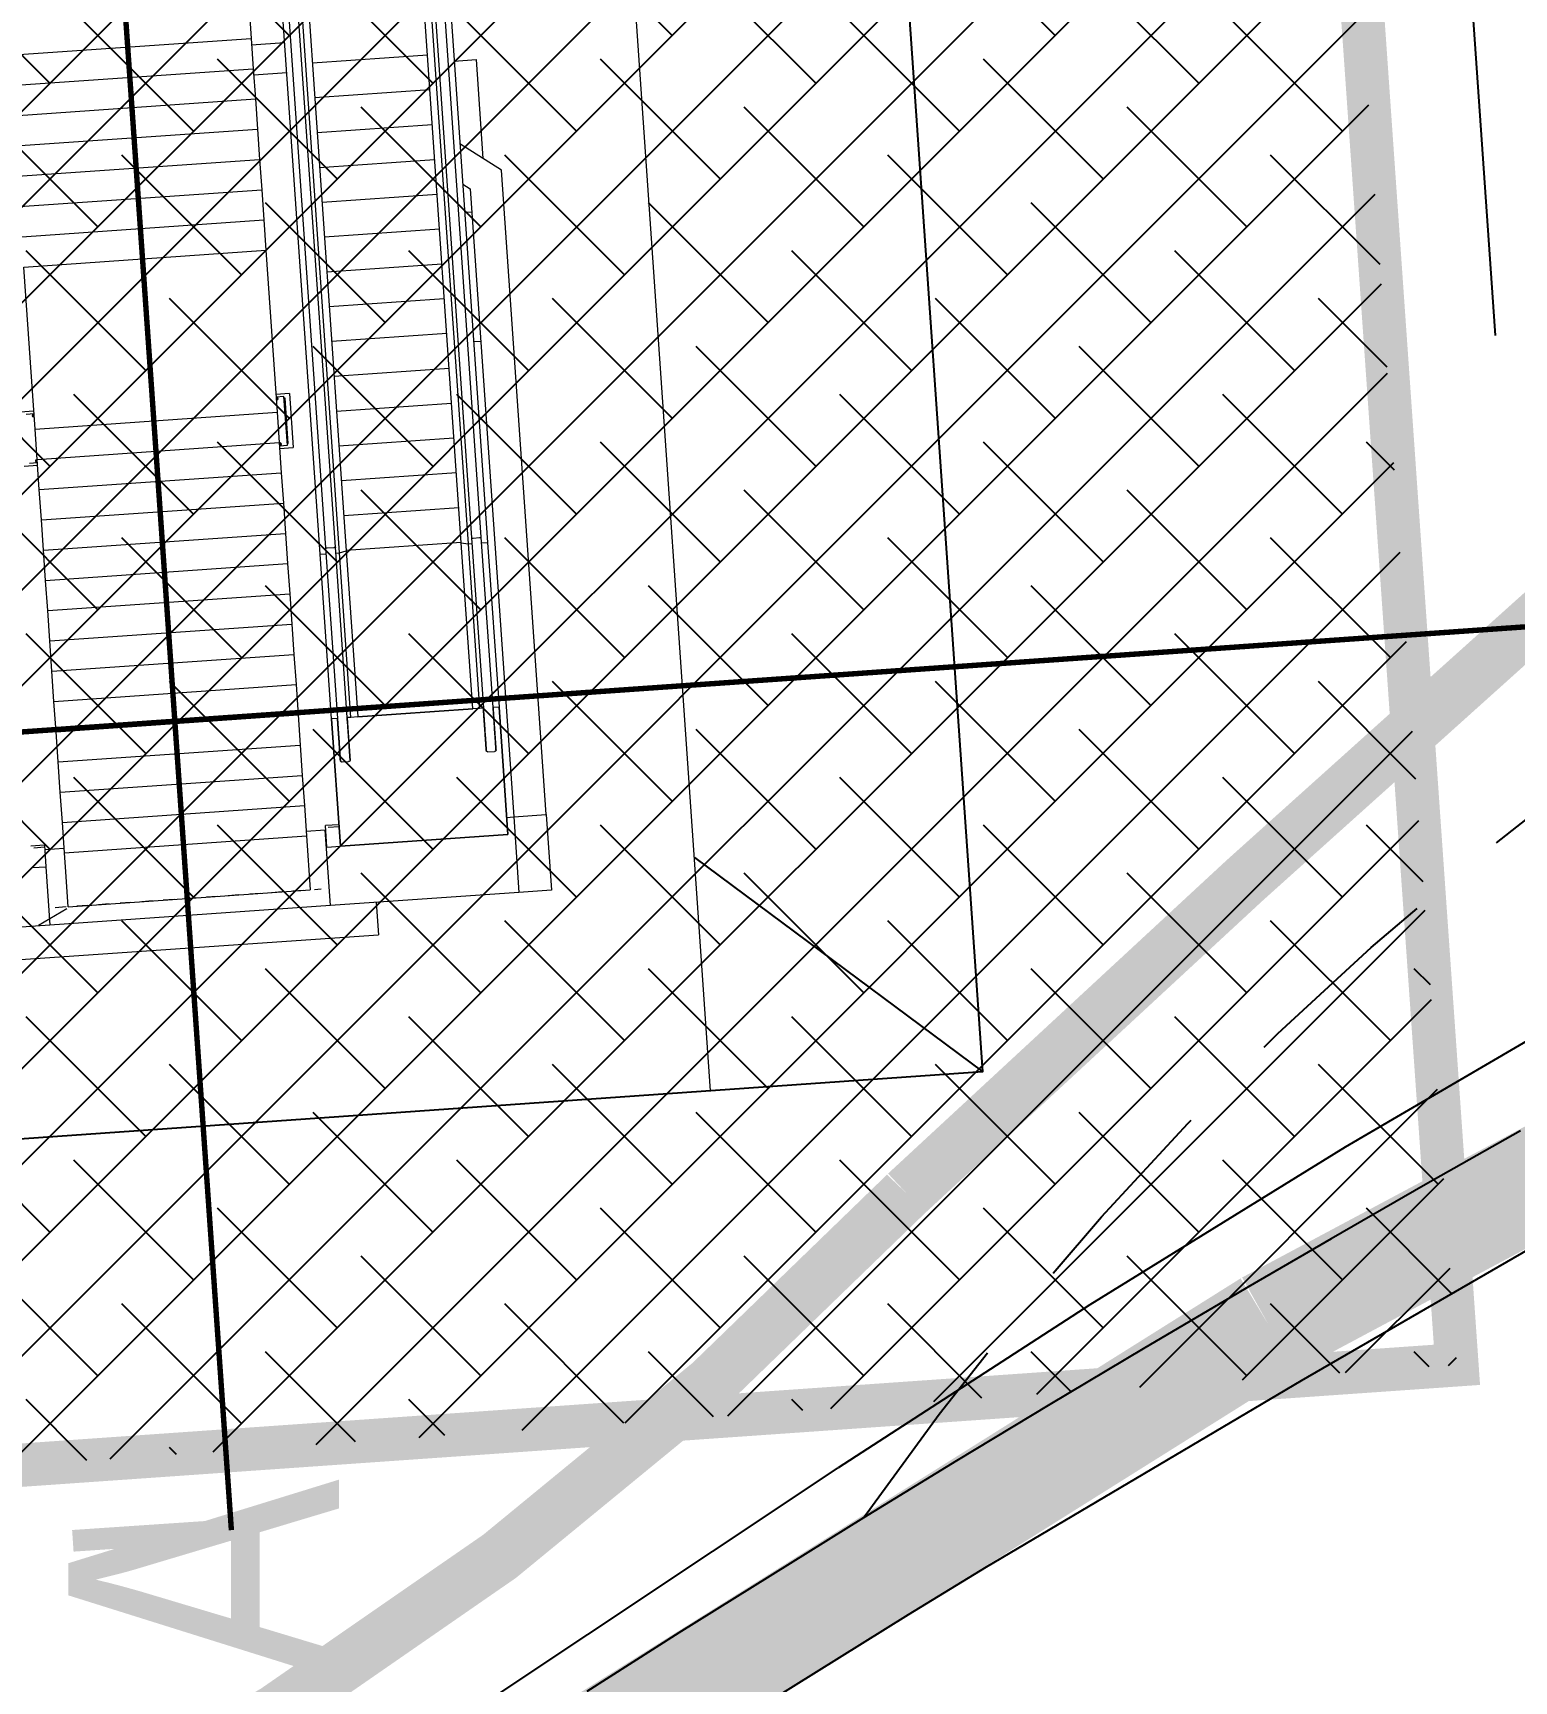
# Model space of a CAD drawing. Header units: millimetres. Extents: x 50357 to 985146, y 723188 to 1803594.
# Drawn here: x 829727.69 to 829741.36, y 818097.38 to 818112.6 of the extents above; entities that cross this region are included whole.
import ezdxf
from ezdxf.xclip import XClip

# ---------------------------------------------------------------- set-up
doc = ezdxf.new("R2010")
doc.units = ezdxf.units.MM
doc.header["$LTSCALE"] = 3
doc.header["$MEASUREMENT"] = 0
for name, pattern in [('AUR_Centre_Half', [11.25, 7.5, -1.25, 1.25, -1.25]), ('AUR_Hidden', [3.75, 2.5, -1.25]), ('DASHED2', [0.375, 0.25, -0.125]), ('DIVIDE', [1.25, 0.5, -0.25, 0, -0.25, 0, -0.25]), ('Grid Line', [22.225, 12.7, -3.175, 3.175, -3.175]), ('PHANTOM', [2.5, 1.25, -0.25, 0.25, -0.25, 0.25, -0.25]), ('x-baseplan$0$XXXXX-PIW-DWG-P00-XXXX-R100-WS4-00$0$XXXXX-PIW-P-WHCGRDP1-XXX$0$HIDDEN', [9.525, 6.35, -3.175]), ('x-boundary$0$DGN Style 4', [76.563414, 38.257796, -19.128898, 0.047822, -19.128898])]:
    doc.linetypes.add(name, pattern=pattern)
for name, color, linetype in [('-Section line', 7, 'Continuous'), ('00-TITLEBOX', 7, 'Continuous'), ('00_Xref', 7, 'Continuous'), ('LWK-STEPS', 8, 'Continuous'), ('UAJ-00XREF', 7, 'Continuous'), ('x-baseplan$0$XXXXX-PIW-DWG-P00-XXXX-R100-WS4-00$0$XXXXX-PIW-P-WHCGRDP1-XXX$0$MMH125__', 3, 'x-baseplan$0$XXXXX-PIW-DWG-P00-XXXX-R100-WS4-00$0$XXXXX-PIW-P-WHCGRDP1-XXX$0$HIDDEN'), ('x-baseplan$0$XXXXX-PIW-DWG-P00-XXXX-R100-WS4-00$0$XXXXX-PIW-P-WHCGRDP1-XXX$0$MMH813__', 3, 'Continuous')]:
    doc.layers.add(name, color=color, linetype=linetype)
for name, color, linetype, lineweight in [('A-DETL', 7, 'Continuous', 9), ('DraftConditionLine_AtGradeRoad_20180809', 7, 'Continuous', 0), ('G-ANNO-TEXT', 231, 'Continuous', 9)]:
    doc.layers.add(name, color=color, linetype=linetype, lineweight=lineweight)
for name, color, linetype, lineweight, true_color in [('A-FLOR', 7, 'Continuous', 5, 0x6e6e6e), ('A-GENM', 7, 'Continuous', 13, 0x6e6e6e), ('A-WALL', 7, 'Continuous', 13, 0x6e6e6e), ('S-BEAM', 7, 'Continuous', 13, 0x6e6e6e), ('S-FNDN', 7, 'Continuous', 13, 0x6e6e6e), ('S-STRS', 7, 'Continuous', 13, 0x6e6e6e)]:
    doc.layers.add(name, color=color, linetype=linetype, lineweight=lineweight, true_color=true_color)
doc.layers.add('x-baseplan$0$AR-ROAD_AR_BS_MI_', color=7, linetype='Continuous', true_color=0x6d6d6d)
doc.layers.add('x-boundary$0$AR-SIMS_BL_', color=7, linetype='x-boundary$0$DGN Style 4', true_color=0xff0505)
doc.styles.add('Style-Arial', font='arial.ttf', dxfattribs={"width": 0.8, "height": 5})

# ---------------------------------------------------------------- blocks, each defined once
blk = doc.blocks.new('x-baseplan$0$XXXXX-PIW-DWG-P00-XXXX-R100-WS4-00')
at = {"layer": 'x-baseplan$0$XXXXX-PIW-DWG-P00-XXXX-R100-WS4-00$0$XXXXX-PIW-P-WHCGRDP1-XXX$0$MMH125__', "ltscale": 0.1, "elevation": 5.715, "flags": 128}
blk.add_lwpolyline([(834360.171, 818098.89, -0.158227), (834374.935, 818110.054, 0.019094), (834403.555, 818121.479, -0.212095)], format="xyb", dxfattribs=at)
at = {"layer": 'x-baseplan$0$XXXXX-PIW-DWG-P00-XXXX-R100-WS4-00$0$XXXXX-PIW-P-WHCGRDP1-XXX$0$MMH813__', "ltscale": 0.005142, "elevation": 5.715}
blk.add_lwpolyline([(834366.234, 818102.464), (834365.359, 818101.968), (834364.488, 818101.467), (834363.719, 818101.02), (834363.619, 818100.961), (834362.753, 818100.451), (834361.889, 818099.935), (834361.029, 818099.415), (834360.171, 818098.89), (834358.464, 818097.827), (834357.615, 818097.288)], dxfattribs=at)
at = {"layer": 'x-baseplan$0$XXXXX-PIW-DWG-P00-XXXX-R100-WS4-00$0$XXXXX-PIW-P-WHCGRDP1-XXX$0$MMH813__', "ltscale": 0.005142}
for points in [[(834389.359, 818112.353, 0), (834387.151, 818111.325, 0), (834386.146, 818110.874, 0), (834384.926, 818110.336, 0), (834378.45, 818107.517, 0), (834375.937, 818106.395, 0), (834373.443, 818105.228, 0), (834370.328, 818103.604, 0), (834367.25, 818101.913, 0), (834364.212, 818100.154, 0), (834361.304, 818098.436, 0), (834360.581, 818097.995, 0), (834358.433, 818096.656, 0)], [(834366.234, 818102.464, 6.562), (834365.359, 818101.968, 6.586), (834364.488, 818101.467, 6.61), (834363.719, 818101.02, 6.632), (834363.619, 818100.961, 6.631), (834362.753, 818100.451, 6.625), (834361.889, 818099.935, 6.619), (834361.029, 818099.415, 6.612), (834360.171, 818098.89, 6.603), (834358.464, 818097.827, 6.586), (834357.615, 818097.288, 6.575)]]:
    blk.add_polyline3d(points, dxfattribs=at)
blk = doc.blocks.new('x-baseplan')
at = {"layer": 'x-baseplan$0$AR-ROAD_AR_BS_MI_'}
blk.add_line((834353.629, 818095.157), (834359.936, 818099.351), dxfattribs=at)
blk.add_arc((834426.377, 817999.423), 120, 113.0413, 123.6198, dxfattribs=at)
blk.add_blockref('x-baseplan$0$XXXXX-PIW-DWG-P00-XXXX-R100-WS4-00', (0, 0))
blk = doc.blocks.new('L-Equal Leg Angles - L200x200x20-2956271-STAIRCASE - GA PLAN')
at = {"layer": 'S-BEAM'}
for p, q in [((-775, 56.8), (-775, -143.2)), ((-775, 56.8), (-650, 56.8)), ((-650, -143.2), (-775, -143.2))]:
    blk.add_line(p, q, dxfattribs=at)
at = {"layer": 'S-BEAM', "linetype": 'AUR_Hidden', "lineweight": 9}
blk.add_line((-775, 36.8), (-650, 36.8), dxfattribs=at)
blk = doc.blocks.new('L-Equal Leg Angles - L200x200x20-V15-STAIRCASE - GA PLAN')
at = {"layer": 'S-BEAM'}
for p, q in [((650, 56.8), (775, 56.8)), ((775, -143.2), (775, 56.8)), ((775, -143.2), (650, -143.2))]:
    blk.add_line(p, q, dxfattribs=at)
at = {"layer": 'S-BEAM', "linetype": 'AUR_Hidden', "lineweight": 9}
blk.add_line((650, 36.8), (775, 36.8), dxfattribs=at)
blk = doc.blocks.new('MASS CONRETE - MASS CONRETE-3280017-STAIRCASE - GA PLAN')
at = {"layer": 'A-WALL'}
for p, q in [((-57412, 257), (-57412, -43)), ((-51447, 257), (-57412, 257)), ((-51178, -108), (-51447, 257)), ((-57412, -43), (-51599, -43)), ((-51599, -43), (-51551, -108)), ((-50412, -1658), (-50412, -1963)), ((-50137, -1963), (-50137, -1658)), ((-50412, -4203), (-50412, -4508)), ((-50137, -4508), (-50137, -4203)), ((-51551, -6058), (-51599, -6123)), ((-51447, -6423), (-51178, -6058)), ((-51599, -6123), (-57412, -6123)), ((-57412, -6123), (-57412, -6423)), ((-57412, -6423), (-51447, -6423))]:
    blk.add_line(p, q, dxfattribs=at)
blk = doc.blocks.new('DGSG')
at = {"layer": 'A-DETL', "color": 1, "linetype": 'AUR_Centre_Half'}
blk.add_line((59293, -1843), (59293, -4303), dxfattribs=at)
at = {"layer": 'A-FLOR'}
for p, q in [((64234, -6123), (64234, -6058)), ((65434, -6058), (65434, -6123))]:
    blk.add_line(p, q, dxfattribs=at)
at = {"layer": 'A-GENM'}
for p, q in [((59674, -6058), (59674, -4508)), ((59674, -4508), (60854, -4508)), ((60854, -4508), (59674, -4508)), ((59674, -4508), (59674, -6058)), ((60854, -4563), (60854, -4508)), ((60854, -4508), (62377, -4508)), ((62432, -4563), (60854, -4563)), ((62377, -4508), (70302, -4508)), ((62377, -4508), (62377, -4563)), ((70302, -4563), (62432, -4563)), ((60449, -4578), (60449, -4638)), ((60854, -4688), (60854, -4653)), ((60854, -4653), (62432, -4653)), ((60854, -4751), (60854, -4688)), ((60854, -4688), (62377, -4688)), ((62377, -4653), (62377, -4688)), ((62377, -4688), (70302, -4688)), ((62377, -4688), (62390, -4751)), ((62428, -4638), (62428, -4578)), ((62432, -4653), (70302, -4653)), ((60854, -4751), (60854, -5815)), ((62390, -4751), (60854, -4751)), ((60854, -5815), (60854, -4751)), ((70302, -4751), (62390, -4751)), ((62394, -5815), (62394, -4751)), ((62716, -5815), (62716, -4751)), ((63038, -5815), (63038, -4751)), ((63360, -5815), (63360, -4751)), ((63682, -5815), (63682, -4751)), ((64004, -5815), (64004, -4751)), ((64327, -5815), (64327, -4751)), ((64649, -5815), (64649, -4751)), ((64971, -5815), (64971, -4751)), ((65293, -5815), (65293, -4751)), ((65615, -5815), (65615, -4751)), ((65937, -5815), (65937, -4751)), ((66260, -5815), (66260, -4751)), ((66582, -5815), (66582, -4751)), ((66904, -5815), (66904, -4751)), ((60449, -5928), (60449, -5988)), ((60854, -5878), (60854, -5815)), ((60854, -5815), (62390, -5815)), ((60854, -5913), (60854, -5878)), ((62377, -5878), (60854, -5878)), ((62432, -5913), (60854, -5913)), ((62390, -5815), (62377, -5878)), ((62377, -5878), (62377, -5913)), ((70303, -5878), (62377, -5878)), ((62390, -5815), (70303, -5815)), ((62428, -5928), (62428, -5988)), ((70303, -5913), (62432, -5913)), ((60854, -6058), (59674, -6058)), ((59674, -6058), (60854, -6058)), ((60854, -6058), (60854, -6003)), ((60854, -6003), (62432, -6003)), ((62377, -6058), (60854, -6058)), ((62377, -6003), (62377, -6058)), ((70303, -6058), (62377, -6058)), ((62432, -6003), (70303, -6003))]:
    blk.add_line(p, q, dxfattribs=at)
at = {"layer": 'A-GENM', "flags": 128}
for points in [[(60449, -4578), (60449, -4578), (60449, -4577), (60449, -4577), (60449, -4576), (60449, -4575), (60449, -4575), (60449, -4574), (60449, -4574), (60449, -4573), (60450, -4573), (60450, -4572), (60450, -4571), (60450, -4571), (60451, -4570), (60451, -4570), (60451, -4569), (60452, -4569), (60452, -4568), (60453, -4568), (60453, -4568), (60453, -4567), (60454, -4567), (60454, -4566), (60455, -4566), (60455, -4566), (60456, -4565), (60456, -4565), (60457, -4565), (60458, -4565), (60458, -4564), (60459, -4564), (60459, -4564), (60460, -4564), (60460, -4564), (60461, -4564), (60462, -4564), (60462, -4563), (60463, -4563), (60463, -4563), (60464, -4563)], [(60854, -4563), (60838, -4563), (60822, -4563), (60807, -4563), (60791, -4563), (60776, -4563), (60761, -4563), (60746, -4563), (60731, -4563), (60716, -4563), (60702, -4563), (60687, -4563), (60673, -4563), (60660, -4563), (60646, -4563), (60633, -4563), (60621, -4563), (60608, -4563), (60596, -4563), (60585, -4563), (60574, -4563), (60563, -4563), (60553, -4563), (60543, -4563), (60534, -4563), (60525, -4563), (60517, -4563), (60510, -4563), (60502, -4563), (60496, -4563), (60490, -4563), (60485, -4563), (60480, -4563), (60476, -4563), (60472, -4563), (60469, -4563), (60467, -4563), (60465, -4563), (60464, -4563), (60464, -4563), (60464, -4563)], [(60464, -4563), (60464, -4563), (60465, -4563), (60466, -4563), (60468, -4563), (60471, -4563), (60475, -4563), (60479, -4563), (60483, -4563), (60489, -4563), (60494, -4563), (60501, -4563), (60508, -4563), (60515, -4563), (60523, -4563), (60532, -4563), (60541, -4563), (60550, -4563), (60560, -4563), (60571, -4563), (60582, -4563), (60593, -4563), (60605, -4563), (60617, -4563), (60630, -4563), (60643, -4563), (60656, -4563), (60670, -4563), (60684, -4563), (60698, -4563), (60712, -4563), (60727, -4563), (60742, -4563), (60757, -4563), (60772, -4563), (60787, -4563), (60803, -4563), (60818, -4563), (60834, -4563), (60849, -4563), (60854, -4563)], [(60464, -4653), (60463, -4653), (60462, -4653), (60462, -4653), (60461, -4653), (60461, -4653), (60460, -4653), (60459, -4653), (60459, -4653), (60458, -4652), (60458, -4652), (60457, -4652), (60457, -4652), (60456, -4651), (60456, -4651), (60455, -4651), (60455, -4650), (60454, -4650), (60454, -4650), (60453, -4649), (60453, -4649), (60452, -4648), (60452, -4648), (60452, -4647), (60451, -4647), (60451, -4646), (60451, -4646), (60450, -4645), (60450, -4645), (60450, -4644), (60450, -4644), (60449, -4643), (60449, -4643), (60449, -4642), (60449, -4642), (60449, -4641), (60449, -4640), (60449, -4640), (60449, -4639), (60449, -4639), (60449, -4638)], [(60854, -4653), (60838, -4653), (60822, -4653), (60807, -4653), (60791, -4653), (60776, -4653), (60761, -4653), (60746, -4653), (60731, -4653), (60716, -4653), (60702, -4653), (60687, -4653), (60673, -4653), (60660, -4653), (60646, -4653), (60633, -4653), (60621, -4653), (60608, -4653), (60596, -4653), (60585, -4653), (60574, -4653), (60563, -4653), (60553, -4653), (60543, -4653), (60534, -4653), (60525, -4653), (60517, -4653), (60510, -4653), (60502, -4653), (60496, -4653), (60490, -4653), (60485, -4653), (60480, -4653), (60476, -4653), (60472, -4653), (60469, -4653), (60467, -4653), (60465, -4653), (60464, -4653), (60464, -4653), (60464, -4653)], [(60464, -4653), (60464, -4653), (60465, -4653), (60466, -4653), (60468, -4653), (60471, -4653), (60475, -4653), (60479, -4653), (60483, -4653), (60489, -4653), (60494, -4653), (60501, -4653), (60508, -4653), (60515, -4653), (60523, -4653), (60532, -4653), (60541, -4653), (60550, -4653), (60560, -4653), (60571, -4653), (60582, -4653), (60593, -4653), (60605, -4653), (60617, -4653), (60630, -4653), (60643, -4653), (60656, -4653), (60670, -4653), (60684, -4653), (60698, -4653), (60712, -4653), (60727, -4653), (60742, -4653), (60757, -4653), (60772, -4653), (60787, -4653), (60803, -4653), (60818, -4653), (60834, -4653), (60849, -4653), (60854, -4653)], [(60449, -5928), (60449, -5928), (60449, -5927), (60449, -5927), (60449, -5926), (60449, -5925), (60449, -5925), (60449, -5924), (60449, -5924), (60449, -5923), (60450, -5923), (60450, -5922), (60450, -5921), (60450, -5921), (60451, -5920), (60451, -5920), (60451, -5919), (60452, -5919), (60452, -5918), (60453, -5918), (60453, -5918), (60453, -5917), (60454, -5917), (60454, -5916), (60455, -5916), (60455, -5916), (60456, -5915), (60456, -5915), (60457, -5915), (60458, -5915), (60458, -5914), (60459, -5914), (60459, -5914), (60460, -5914), (60460, -5914), (60461, -5914), (60462, -5914), (60462, -5913), (60463, -5913), (60463, -5913), (60464, -5913)], [(60854, -5913), (60838, -5913), (60822, -5913), (60807, -5913), (60791, -5913), (60776, -5913), (60761, -5913), (60746, -5913), (60731, -5913), (60716, -5913), (60702, -5913), (60687, -5913), (60673, -5913), (60660, -5913), (60646, -5913), (60633, -5913), (60621, -5913), (60608, -5913), (60596, -5913), (60585, -5913), (60574, -5913), (60563, -5913), (60553, -5913), (60543, -5913), (60534, -5913), (60525, -5913), (60517, -5913), (60510, -5913), (60502, -5913), (60496, -5913), (60490, -5913), (60485, -5913), (60480, -5913), (60476, -5913), (60472, -5913), (60469, -5913), (60467, -5913), (60465, -5913), (60464, -5913), (60464, -5913), (60464, -5913)], [(60464, -5913), (60464, -5913), (60465, -5913), (60466, -5913), (60468, -5913), (60471, -5913), (60475, -5913), (60479, -5913), (60483, -5913), (60489, -5913), (60494, -5913), (60501, -5913), (60508, -5913), (60515, -5913), (60523, -5913), (60532, -5913), (60541, -5913), (60550, -5913), (60560, -5913), (60571, -5913), (60582, -5913), (60593, -5913), (60605, -5913), (60617, -5913), (60630, -5913), (60643, -5913), (60656, -5913), (60670, -5913), (60684, -5913), (60698, -5913), (60712, -5913), (60727, -5913), (60742, -5913), (60757, -5913), (60772, -5913), (60787, -5913), (60803, -5913), (60818, -5913), (60834, -5913), (60849, -5913), (60854, -5913)], [(60464, -6003), (60463, -6003), (60462, -6003), (60462, -6003), (60461, -6003), (60461, -6003), (60460, -6003), (60459, -6003), (60459, -6003), (60458, -6002), (60458, -6002), (60457, -6002), (60457, -6002), (60456, -6001), (60456, -6001), (60455, -6001), (60455, -6000), (60454, -6000), (60454, -6000), (60453, -5999), (60453, -5999), (60452, -5998), (60452, -5998), (60452, -5997), (60451, -5997), (60451, -5996), (60451, -5996), (60450, -5995), (60450, -5995), (60450, -5994), (60450, -5994), (60449, -5993), (60449, -5993), (60449, -5992), (60449, -5992), (60449, -5991), (60449, -5990), (60449, -5990), (60449, -5989), (60449, -5989), (60449, -5988)], [(60854, -6003), (60838, -6003), (60822, -6003), (60807, -6003), (60791, -6003), (60776, -6003), (60761, -6003), (60746, -6003), (60731, -6003), (60716, -6003), (60702, -6003), (60687, -6003), (60673, -6003), (60660, -6003), (60646, -6003), (60633, -6003), (60621, -6003), (60608, -6003), (60596, -6003), (60585, -6003), (60574, -6003), (60563, -6003), (60553, -6003), (60543, -6003), (60534, -6003), (60525, -6003), (60517, -6003), (60510, -6003), (60502, -6003), (60496, -6003), (60490, -6003), (60485, -6003), (60480, -6003), (60476, -6003), (60472, -6003), (60469, -6003), (60467, -6003), (60465, -6003), (60464, -6003), (60464, -6003), (60464, -6003)], [(60464, -6003), (60464, -6003), (60465, -6003), (60466, -6003), (60468, -6003), (60471, -6003), (60475, -6003), (60479, -6003), (60483, -6003), (60489, -6003), (60494, -6003), (60501, -6003), (60508, -6003), (60515, -6003), (60523, -6003), (60532, -6003), (60541, -6003), (60550, -6003), (60560, -6003), (60571, -6003), (60582, -6003), (60593, -6003), (60605, -6003), (60617, -6003), (60630, -6003), (60643, -6003), (60656, -6003), (60670, -6003), (60684, -6003), (60698, -6003), (60712, -6003), (60727, -6003), (60742, -6003), (60757, -6003), (60772, -6003), (60787, -6003), (60803, -6003), (60818, -6003), (60834, -6003), (60849, -6003), (60854, -6003)]]:
    blk.add_lwpolyline(points, dxfattribs=at)
at = {"layer": 'A-GENM'}
for points in [[(62428, -4578), (62428, -4576), (62428, -4572), (62429, -4568), (62430, -4565), (62430, -4564), (62431, -4563), (62432, -4563)], [(62428, -5988), (62428, -5991), (62428, -5995), (62429, -5999), (62430, -6002), (62430, -6003), (62431, -6003), (62432, -6003)]]:
    blk.add_open_spline(points, degree=3, knots=[0, 0, 0, 0, 0.1666667, 0.25, 0.3333333, 0.4166667, 0.5, 0.5, 0.5, 0.5], dxfattribs=at)
for points in [[(62432, -4653), (62431, -4653), (62430, -4653), (62430, -4652), (62429, -4649), (62428, -4646), (62428, -4642), (62428, -4640), (62428, -4638)], [(62432, -5913), (62431, -5913), (62430, -5914), (62430, -5915), (62429, -5918), (62428, -5921), (62428, -5924), (62428, -5927), (62428, -5928)]]:
    blk.add_open_spline(points, degree=3, dxfattribs=at)
at = {"layer": 'G-ANNO-TEXT', "color": 250, "lineweight": 18}
blk.add_line((59139, -1677), (59276, -1949), dxfattribs=at)
at = {"layer": 'S-BEAM'}
for p, q in [((59134, -1783), (59134, -43)), ((58834, -1358), (58834, -4803)), ((59674, -1783), (59134, -1783)), ((59134, -4378), (59134, -1783)), ((59834, -1783), (59834, -1963)), ((63377, -1838), (63377, -1963)), ((63877, -1963), (63877, -1838)), ((59834, -4203), (59834, -4378)), ((63377, -4203), (63377, -4328)), ((63877, -4328), (63877, -4203)), ((59134, -6123), (59134, -4378)), ((59134, -4378), (59834, -4378)), ((59834, -4378), (59834, -4383)), ((63877, -4328), (63377, -4328)), ((59134, -4803), (58834, -4803)), ((59834, -6058), (59834, -6123)), ((66833, -6058), (66833, -6261)), ((59134, -6423), (59134, -6123)), ((59834, -6123), (59134, -6123)), ((59834, -6123), (59834, -6423)), ((66833, -6261), (65918, -6261)), ((59834, -6423), (59134, -6423)), ((57184, -7761), (70304, -7761))]:
    blk.add_line(p, q, dxfattribs=at)
at = {"layer": 'S-FNDN'}
for p, q in [((63402, -1891), (63402, -1963)), ((63852, -1963), (63852, -1891)), ((63417, -4276), (63417, -4286)), ((63417, -4286), (63837, -4286)), ((63837, -4286), (63837, -4276))]:
    blk.add_line(p, q, dxfattribs=at)
at = {"layer": 'S-FNDN', "color": 1}
for p, q in [((63417, -1945), (63417, -1963)), ((63427, -1952), (63427, -1960)), ((63827, -1960), (63827, -1952)), ((63837, -1963), (63837, -1945)), ((63402, -4203), (63402, -4276)), ((63417, -4203), (63417, -4222)), ((63427, -4207), (63427, -4215)), ((63827, -4215), (63827, -4207)), ((63837, -4222), (63837, -4203)), ((63852, -4276), (63852, -4203)), ((63402, -4276), (63852, -4276))]:
    blk.add_line(p, q, dxfattribs=at)
for centre, start, end in [((63417, -1956), 0, 180), ((63417, -1956), 180, 223.1684), ((63417, -1956), 316.8316, 0), ((63837, -1956), 0, 180), ((63837, -1956), 180, 223.1684), ((63837, -1956), 316.8316, 0), ((63417, -4211), 136.8316, 180), ((63417, -4211), 180, 0), ((63417, -4211), 0, 43.1684), ((63837, -4211), 136.8316, 180), ((63837, -4211), 180, 0), ((63837, -4211), 0, 43.1684)]:
    blk.add_arc(centre, 11, start, end, dxfattribs=at)
at = {"layer": 'S-STRS', "color": 1}
for p, q in [((59291, -1963), (59614, -1963)), ((59291, -1963), (59291, -4203)), ((59614, -1963), (59791, -1963)), ((59791, -1963), (60071, -1963)), ((59791, -1963), (59791, -4203)), ((60071, -1963), (60351, -1963)), ((60071, -1963), (60071, -4203)), ((60351, -1963), (60631, -1963)), ((60351, -1963), (60351, -4203)), ((60631, -1963), (60911, -1963)), ((60631, -1963), (60631, -4203)), ((60911, -1963), (61191, -1963)), ((60911, -1963), (60911, -4203)), ((61191, -1963), (61471, -1963)), ((61191, -1963), (61191, -4203)), ((61471, -1963), (61751, -1963)), ((61471, -1963), (61471, -4203)), ((61751, -1963), (62031, -1963)), ((61751, -1963), (61751, -4203)), ((62031, -1963), (62311, -1963)), ((62031, -1963), (62031, -4203)), ((62311, -1963), (62591, -1963)), ((62311, -1963), (62311, -4203)), ((62591, -1963), (62871, -1963)), ((62591, -1963), (62591, -4203)), ((62871, -1963), (63151, -1963)), ((62871, -1963), (62871, -4203)), ((63151, -1963), (63431, -1963)), ((63151, -1963), (63151, -4203)), ((63431, -1963), (63711, -1963)), ((63431, -1963), (63431, -4203)), ((63711, -1963), (65211, -1963)), ((63711, -1963), (63711, -4203)), ((65211, -1963), (65211, -4203)), ((65491, -1963), (65491, -4203)), ((65771, -1963), (65771, -4203)), ((66051, -1963), (66051, -4203)), ((66331, -1963), (66331, -4203)), ((66611, -1963), (66611, -4203)), ((66891, -1963), (66891, -4203)), ((67171, -1963), (67171, -4203)), ((59791, -4203), (59291, -4203)), ((60071, -4203), (59791, -4203)), ((60351, -4203), (60071, -4203)), ((60631, -4203), (60351, -4203)), ((60911, -4203), (60631, -4203)), ((61191, -4203), (60911, -4203)), ((61471, -4203), (61191, -4203)), ((61751, -4203), (61471, -4203)), ((62031, -4203), (61751, -4203)), ((62311, -4203), (62031, -4203)), ((62591, -4203), (62311, -4203)), ((62871, -4203), (62591, -4203)), ((63151, -4203), (62871, -4203)), ((63431, -4203), (63151, -4203)), ((63711, -4203), (63431, -4203)), ((65211, -4203), (63711, -4203)), ((65491, -4203), (65211, -4203)), ((65771, -4203), (65491, -4203)), ((66051, -4203), (65771, -4203)), ((66331, -4203), (66051, -4203)), ((66611, -4203), (66331, -4203)), ((66891, -4203), (66611, -4203)), ((67171, -4203), (66891, -4203)), ((67451, -4203), (67171, -4203))]:
    blk.add_line(p, q, dxfattribs=at)
at = {"layer": 'A-WALL'}
blk.add_blockref('MASS CONRETE - MASS CONRETE-3280017-STAIRCASE - GA PLAN', (117246, 0), dxfattribs=at)
at = {"layer": 'S-BEAM', "extrusion": (1.57772e-30, 1.97215e-31, -1), "rotation": 90}
for name, p in [('L-Equal Leg Angles - L200x200x20-2956271-STAIRCASE - GA PLAN', (-59817, -1008)), ('L-Equal Leg Angles - L200x200x20-V15-STAIRCASE - GA PLAN', (-59817, -5158))]:
    blk.add_blockref(name, p, dxfattribs=at)
blk = doc.blocks.new('3A35X-MAGP-P-LD-00-0')
at = {"layer": 'LWK-STEPS', "color": 8, "elevation": 0}
blk.add_lwpolyline([(834565530, 818123763), (834563828, 818147986)], dxfattribs=at)
at = {"layer": 'LWK-STEPS', "ltscale": 0.5}
blk.add_lwpolyline([(834545522, 818129042), (834559882, 818130051), (834560797, 818116963), (834546444, 818115955), (834545522, 818129042)], dxfattribs=at)
at = {"layer": 'LWK-STEPS', "ltscale": 0.5, "elevation": 0}
blk.add_lwpolyline([(834558135, 818118941), (834560800, 818116963)], dxfattribs=at)
at = {"rotation": 93.99390107362781}
blk.add_blockref('DGSG', (834554526, 818059201, 0), dxfattribs=at)

msp = doc.modelspace()

# ---------------------------------------------------------------- hatches: boundary and pattern name
h = msp.add_hatch()
h.set_pattern_fill('ANSI38', color=256, scale=5)
h.set_pattern_definition([(45, (-4824.32776, -13.9475), (-0.44194173824, 0.44194173824), []), (135, (-4824.32776, -13.9475), (-1.32582521472, 0.44194173824), [1.5625, -0.9375])])
edge = h.paths.add_edge_path()
edge.add_line((829715.4157, 818138.3209), (829702.0459, 818141.2668))
edge.add_line((829702.0459, 818141.2668), (829699.6453, 818130.3721))
edge.add_line((829699.6453, 818130.3721), (829708.1263, 818128.5034))
edge.add_line((829708.1263, 818128.5034), (829716.0545, 818129.0266))
edge.add_line((829716.0545, 818129.0266), (829716.1161, 818128.1447))
edge.add_line((829716.1161, 818128.1447), (829718.1731, 818098.7185))
edge.add_line((829718.1731, 818098.7185), (829740.8339, 818100.3026))
edge.add_line((829740.8339, 818100.3026), (829738.9594, 818127.118))
edge.add_line((829738.9594, 818127.118), (829738.3314, 818133.9337))
edge.add_line((829738.3314, 818133.9337), (829737.0281, 818133.9318))
edge.add_arc((829736.9729, 818132.9749), 0.9586, 86.69842, 171.70876)
edge.add_line((829736.0243, 818133.1131), (829735.0327, 818124.0448))
edge.add_line((829735.0327, 818124.0448), (829729.4151, 818123.5725))
edge.add_line((829729.4151, 818123.5725), (829729.5558, 818122.6319))
edge.add_line((829729.5558, 818122.6319), (829726.2571, 818122.5078))
edge.add_line((829726.2571, 818122.5078), (829726.0903, 818123.3884))
edge.add_line((829726.0903, 818123.3884), (829721.3794, 818123.2096))
edge.add_line((829721.3794, 818123.2096), (829719.4982, 818134.7422))
edge.add_line((829719.4982, 818134.7422), (829718.3434, 818135.3463))
edge.add_line((829718.3434, 818135.3463), (829717.0584, 818135.2569))
edge.add_line((829717.0584, 818135.2569), (829716.2516, 818134.8563))
edge.add_line((829716.2516, 818134.8563), (829716.0446, 818134.0174))
edge.add_line((829716.0446, 818134.0174), (829715.6671, 818133.9577))
edge.add_line((829715.6671, 818133.9577), (829715.4157, 818138.3209))

# ---------------------------------------------------------------- linework, layer by layer
at = {"layer": 'DraftConditionLine_AtGradeRoad_20180809', "linetype": 'PHANTOM', "ltscale": 0.3, "const_width": 1, "flags": 128}
msp.add_lwpolyline([(829816.4456, 818170.5935), (829816.4667, 818169.9288), (829816.4762, 818169.2637), (829816.474, 818168.5987), (829816.4603, 818167.9337), (829816.435, 818167.2691), (829816.3981, 818166.605), (829816.3496, 818165.9417), (829816.2895, 818165.2793), (829816.2179, 818164.6181), (829816.1348, 818163.9582), (829816.0401, 818163.2999), (829815.934, 818162.6433), (829815.8164, 818161.9887), (829815.6874, 818161.3362), (829815.5471, 818160.6861), (829815.3954, 818160.0385), (829815.2325, 818159.3937), (829815.0583, 818158.7518), (829814.8729, 818158.113), (829814.6765, 818157.4776), (829814.4689, 818156.8457), (829814.2504, 818156.2176), (829814.0209, 818155.5933), (829813.7806, 818154.9731), (829813.5295, 818154.3573), (829813.2677, 818153.7459), (829812.9953, 818153.1391), (829812.7123, 818152.5373), (829812.4188, 818151.9404), (829812.115, 818151.3487), (829811.8009, 818150.7625), (829811.4766, 818150.1818), (829811.1422, 818149.6069), (829810.7979, 818149.0379), (829810.4436, 818148.475), (829810.0796, 818147.9183), (829809.7059, 818147.3681), (829809.3227, 818146.8245), (829808.9301, 818146.2877), (829808.5281, 818145.7578), (829808.117, 818145.235), (829807.6968, 818144.7194), (829807.2677, 818144.2113), (829806.8298, 818143.7108), (829806.8296, 818143.7106), (829804.8254, 818141.7219), (829802.7867, 818139.7685), (829800.7143, 818137.8509), (829798.6087, 818135.9699), (829796.4707, 818134.1258), (829794.3007, 818132.3194), (829792.0996, 818130.5511), (829789.8679, 818128.8215), (829787.6064, 818127.1311), (829785.3158, 818125.4804), (829782.9966, 818123.8699), (829780.6498, 818122.3002), (829778.2758, 818120.7717), (829775.8756, 818119.2848), (829773.4498, 818117.8401), (829770.9991, 818116.4379), (829768.5244, 818115.0787), (829766.0263, 818113.7628), (829764.9187, 818113.1971, 0.0292121), (829739.0952, 818100.6726, 0.0252612), (829634.8523, 818030.289), (829598.1866, 818004.1488), (829597.5858, 818003.6568), (829596.9766, 818003.1753), (829596.359, 818002.7045), (829595.7333, 818002.2446), (829595.0997, 818001.7957), (829594.4583, 818001.3579), (829593.8094, 818000.9313), (829593.1532, 818000.5162), (829592.4898, 818000.1125), (829591.8194, 817999.7205), (829591.1423, 817999.3403), (829590.4587, 817998.9719), (829589.7688, 817998.6155), (829589.0727, 817998.2712), (829588.3708, 817997.9391), (829587.6631, 817997.6193), (829586.95, 817997.3119), (829586.2317, 817997.017), (829585.5082, 817996.7347), (829584.78, 817996.4651), (829584.0472, 817996.2082), (829583.31, 817995.9641), (829582.5687, 817995.733), (829581.8234, 817995.5148), (829581.0744, 817995.3096), (829580.322, 817995.1176), (829579.5664, 817994.9387), (829578.8077, 817994.773), (829578.0463, 817994.6206), (829577.2823, 817994.4815), (829576.516, 817994.3558), (829575.7476, 817994.2434), (829574.9774, 817994.1445), (829574.2055, 817994.059), (829573.4323, 817993.9871), (829572.658, 817993.9286), (829571.8828, 817993.8836), (829571.1068, 817993.8522), (829570.3305, 817993.8343), (829569.554, 817993.83), (829568.7775, 817993.8393), (829568.0013, 817993.8621), (829567.2256, 817993.8984), (829566.4506, 817993.9482), (829565.6767, 817994.0116), (829564.9039, 817994.0885), (829564.1327, 817994.1789), (829563.3631, 817994.2827), (829562.5954, 817994.3999), (829561.83, 817994.5305), (829561.0669, 817994.6744), (829560.3064, 817994.8316), (829559.5488, 817995.0021), (829558.7943, 817995.1858), (829558.0431, 817995.3826), (829557.2955, 817995.5925), (829556.5516, 817995.8154), (829555.8117, 817996.0512), (829555.0761, 817996.3), (829554.3449, 817996.5615), (829553.6184, 817996.8358), (829552.8968, 817997.1227), (829552.1803, 817997.4221), (829551.4692, 817997.734), (829550.7636, 817998.0583), (829550.0637, 817998.3948), (829549.3699, 817998.7435), (829548.6822, 817999.1042), (829548.0009, 817999.4769), (829547.3263, 817999.8615), (829546.6584, 818000.2577), (829545.9976, 818000.6655), (829545.344, 818001.0849), (829544.6978, 818001.5155), (829544.0593, 818001.9574), (829543.4285, 818002.4103), (829542.8057, 818002.8742), (829542.1911, 818003.3489), (829541.585, 818003.8342), (829540.9873, 818004.3301), (829540.3984, 818004.8363), (829539.8185, 818005.3526), (829539.2476, 818005.8791), (829538.686, 818006.4154), (829538.1339, 818006.9614), (829537.5913, 818007.517), (829537.345, 818007.7758), (829536.7978, 818008.391), (829536.2615, 818009.0157), (829535.7361, 818009.6497), (829535.2218, 818010.2927), (829534.7189, 818010.9446), (829534.2274, 818011.6052), (829533.7475, 818012.2743), (829533.2793, 818012.9516), (829532.8231, 818013.637), (829532.3789, 818014.3303), (829531.9468, 818015.0312), (829531.5271, 818015.7395), (829531.1198, 818016.4551), (829530.725, 818017.1777), (829530.3429, 818017.907), (829529.9736, 818018.6429), (829529.6171, 818019.3851), (829529.2737, 818020.1335), (829528.9434, 818020.8877), (829528.6263, 818021.6476), (829528.3226, 818022.4128), (829528.0322, 818023.1833), (829527.7553, 818023.9587), (829527.492, 818024.7389), (829527.2424, 818025.5235), (829527.0064, 818026.3123), (829526.7843, 818027.1052), (829526.5761, 818027.9018), (829526.3818, 818028.7019), (829526.2015, 818029.5053), (829526.0352, 818030.3117), (829525.883, 818031.1209), (829525.745, 818031.9326), (829525.6212, 818032.7466), (829525.5115, 818033.5627), (829525.4162, 818034.3805), (829525.3351, 818035.1999), (829525.2684, 818036.0205), (829525.2159, 818036.8422), (829525.1779, 818037.6647), (829525.1542, 818038.4878), (829525.1448, 818039.3111), (829525.1498, 818040.1345), (829525.1692, 818040.9576), (829525.203, 818041.7803), (829525.2511, 818042.6022), (829525.3136, 818043.4232), (829525.3903, 818044.243), (829525.4814, 818045.0614), (829525.5867, 818045.878), (829525.7063, 818046.6926), (829525.8401, 818047.505), (829525.988, 818048.315), (829526.15, 818049.1223), (829526.3261, 818049.9266), (829526.5162, 818050.7277), (829526.7203, 818051.5254), (829526.9383, 818052.3194), (829527.17, 818053.1095), (829527.4156, 818053.8954), (829527.6748, 818054.6769), (829527.9476, 818055.4538), (829528.2339, 818056.2258), (829528.5337, 818056.9926), (829528.8468, 818057.7542), (829529.1731, 818058.5101), (829529.3732, 818058.9563), (829531.2279, 818062.3166), (829533.141, 818065.644), (829535.1119, 818068.9376), (829537.14, 818072.1962), (829539.2246, 818075.4189), (829539.5014, 818075.8377), (829560.6798, 818108.696), (829561.0701, 818109.2731), (829561.4705, 818109.8432), (829561.8807, 818110.4063), (829562.3007, 818110.9621), (829562.7304, 818111.5105), (829563.1695, 818112.0514), (829563.6181, 818112.5844), (829564.0758, 818113.1096), (829564.5427, 818113.6267), (829565.0185, 818114.1356), (829565.5031, 818114.6361), (829565.9964, 818115.1281), (829566.4982, 818115.6114), (829567.0083, 818116.0858), (829567.5267, 818116.5513), (829568.0531, 818117.0076), (829568.5873, 818117.4547), (829568.9469, 818117.7469, 0.1973975), (829574.1421, 818127.696), (829574.1925, 818128.0355), (829574.249, 818128.374), (829574.3113, 818128.7115), (829574.3794, 818129.0479), (829574.4535, 818129.3831), (829574.5334, 818129.7169), (829574.6191, 818130.0493), (829574.7105, 818130.3801), (829574.8078, 818130.7092), (829574.9108, 818131.0367), (829575.0194, 818131.3622), (829575.1338, 818131.6859), (829575.2537, 818132.0074), (829575.3793, 818132.3269), (829575.5104, 818132.6441), (829575.647, 818132.9589), (829575.7891, 818133.2714), (829575.9367, 818133.5813), (829576.0896, 818133.8886), (829576.2479, 818134.1931), (829576.4114, 818134.4949), (829576.5802, 818134.7937), (829576.7542, 818135.0896), (829576.9333, 818135.3824), (829577.1175, 818135.672), (829577.3068, 818135.9584), (829577.501, 818136.2414), (829577.5465, 818136.3063), (829579.5908, 818139.2858), (829572.5891, 818144.0897), (829572.5825, 818144.0943), (829569.6237, 818146.1243), (829569.4807, 818146.0566), (829569.3367, 818145.9913), (829569.1915, 818145.9286), (829569.0452, 818145.8684), (829568.8979, 818145.8108), (829568.7496, 818145.7557), (829568.6004, 818145.7033), (829568.4503, 818145.6534), (829568.2993, 818145.6062), (829568.1475, 818145.5616), (829567.995, 818145.5197), (829567.8418, 818145.4805), (829567.6879, 818145.4439), (829567.5334, 818145.41), (829567.3783, 818145.3788), (829567.2228, 818145.3504), (829567.0667, 818145.3246), (829566.9102, 818145.3016), (829566.7533, 818145.2813), (829566.5961, 818145.2638), (829566.4387, 818145.249), (829566.281, 818145.2369), (829566.1231, 818145.2277), (829565.965, 818145.2211), (829565.8069, 818145.2173), (829565.6487, 818145.2163), (829565.4906, 818145.2181), (829565.3325, 818145.2226), (829565.1744, 818145.2298), (829565.0166, 818145.2399), (829564.8589, 818145.2526), (829564.7015, 818145.2682), (829564.5444, 818145.2864), (829564.3876, 818145.3074), (829564.2313, 818145.3312), (829564.0753, 818145.3576), (829563.9199, 818145.3868), (829563.7649, 818145.4187), (829563.6106, 818145.4533), (829563.4569, 818145.4906), (829563.3038, 818145.5305), (829563.2004, 818145.5592), (829561.4033, 818145.8505), (829559.5853, 818145.948, 0.4942607), (829543.1949, 818124.4333), (829543.2764, 818124.1438), (829543.3528, 818123.8529), (829543.4241, 818123.5607), (829543.4902, 818123.2673), (829543.5513, 818122.9728), (829543.6072, 818122.6772), (829543.6579, 818122.3808), (829543.7035, 818122.0835), (829543.7438, 818121.7854), (829543.779, 818121.4867), (829543.8089, 818121.1874), (829543.8336, 818120.8877), (829543.8531, 818120.5875), (829543.8673, 818120.2871), (829543.8763, 818119.9865), (829543.8801, 818119.6857), (829543.8785, 818119.385), (829543.8718, 818119.0843), (829543.8598, 818118.7837), (829543.8425, 818118.4834), (829543.82, 818118.1835), (829543.7923, 818117.884), (829543.7594, 818117.5851), (829543.7212, 818117.2867), (829543.6779, 818116.9891), (829543.6293, 818116.6923), (829543.5756, 818116.3963), (829543.5167, 818116.1014), (829543.4527, 818115.8075), (829543.3836, 818115.5148), (829543.3093, 818115.2233), (829543.23, 818114.9332), (829543.1457, 818114.6445), (829543.0563, 818114.3573), (829542.9619, 818114.0717), (829542.8626, 818113.7878), (829542.7583, 818113.5057), (829542.6491, 818113.2255), (829542.535, 818112.9472), (829542.4161, 818112.6709), (829542.2924, 818112.3968), (829542.1639, 818112.1248), (829542.0307, 818111.8551), (829541.8928, 818111.5879), (829541.7502, 818111.323), (829541.6031, 818111.0607), (829541.4514, 818110.801), (829541.2952, 818110.5439), (829541.1345, 818110.2897), (829540.9695, 818110.0382), (829540.9445, 818110.001), (829515.3591, 818075.6573, 0.3221085), (829514.6003, 817999.8299, 0.4344415), (829611.8531, 817985.9921), (829639.2188, 818007.8355), (829650.1604, 818016.2968), (829661.248, 818024.566), (829672.4782, 818032.6403), (829683.8476, 818040.5175), (829695.3528, 818048.195), (829706.9902, 818055.6706), (829707.022, 818055.6906), (829741.6791, 818079.2089), (829748.7123, 818083.6922), (829755.5493, 818087.1521), (829759.307, 818088.9905, 0.0118991), (829776.0316, 818097.0307, 0.037659), (829796.7604, 818109.8424, 0.0156338), (829819.8133, 818128.772, 0.2423535), (829834.8623, 818175.04)], format="xyb", dxfattribs=at)
at = {"layer": 'x-boundary$0$AR-SIMS_BL_', "linetype": 'DIVIDE', "ltscale": 100, "const_width": 0.5, "flags": 128}
msp.add_lwpolyline([(830421.4603, 817983.187), (829927.4203, 817919.53), (829799.1823, 817870.527), (829790.4573, 817865.696), (829758.6593, 817838.339), (829748.5253, 817828.353), (829731.4973, 817806.204), (829719.1833, 817785.985), (829714.6143, 817778.228), (829709.8043, 817763.541), (829704.7063, 817754.386), (829697.7243, 817751.133), (829631.8793, 817748.878), (829608.1743, 817748.661), (829577.9213, 817748.836), (829544.9303, 817749.703), (829480.8173, 817749.39), (829470.3073, 817750.288), (829456.0593, 817753.147), (829455.1313, 817754.682), (829450.7323, 817754.941), (829443.6703, 817749.278), (829434.6983, 817748.673), (829419.6063, 817752.193), (829388.1423, 817774.957, -0.0868696), (829330.1513, 817841.557), (829326.5653, 817849.526), (829325.1853, 817873.199), (829325.6963, 817999.932), (829326.2943, 818019.469), (829325.7823, 818024.558), (829325.7783, 818042.647), (829324.1743, 818071.095), (829325.5493, 818103.034, -0.0940633), (829350.7409, 818171.0835, -0.0902781), (829384.4713, 818209.372), (829384.9343, 818241.21, -0.0189096), (829386.4703, 818271.75), (829615.2203, 818271.919), (829704.0113, 818399.497), (829741.7573, 818373.349), (829731.0113, 818358.183), (829721.2403, 818343.554), (829716.0813, 818336.18), (829706.3403, 818321.969), (829715.5743, 818315.216), (829711.8093, 818309.828), (829703.7323, 818297.509), (829697.2433, 818288.942, -0.1752059), (829690.4223, 818286.336), (829681.5343, 818287.923, 0.2323257), (829668.4143, 818283.101, 0.1362325), (829661.1463, 818270.395), (829652.3613, 818250.389), (829646.1803, 818237.545), (829639.8393, 818226.052), (829627.8473, 818207.069), (829617.9353, 818191.422), (829605.2153, 818171.079), (829593.5793, 818151.816), (829589.4173, 818145.524), (829584.7463, 818137.723), (829551.0583, 818082.258), (829543.4983, 818069.588), (829534.6903, 818055.423, 0.2107846), (829533.1303, 818024.07, 0.1803051), (829550.4443, 818003.891, 0.1721578), (829574.9653, 817999.157, 0.1021896), (829588.5963, 818003.679), (829596.3693, 818008.735), (829611.7893, 818018.98), (829639.5613, 818037.348), (829672.2633, 818058.952), (829685.6043, 818067.872), (829727.7433, 818095.842, 0.0821189), (829735.7533, 818101.886, -0.0111337), (829745.2473, 818110.415), (829753.9933, 818118.816), (829758.8103, 818114.163), (829762.6453, 818117.774), (829769.9653, 818124.931), (829790.2773, 818144.448), (829798.4313, 818152.193), (829801.4083, 818152.175), (829803.5313, 818156.445, -0.6859753), (829809.0173, 818155.332, -0.0959867), (829808.9553, 818152.667), (829813.4653, 818169.874), (829834.8623, 818175.04, -0.2423535), (829819.8133, 818128.772), (829870.4053, 818132.308), (829867.6293, 818172.006), (829873.9463, 818180.933, 0.1039453), (829908.8823, 818164.791, 0.0281485), (829935.7033, 818159.716), (829946.0683, 818156.56, 0.0121811), (829955.3373, 818154.03, 0.0118169), (829964.8653, 818153.626, 0.018959), (830002.7953, 818154.46), (830005.7253, 818155.389), (830009.7393, 818155.668), (830012.7693, 818155.154, 0.0049787), (830022.7543, 818156.042), (830036.0313, 818157.365, -0.0231603), (830068.0675, 818159.0629), (830223.8183, 818160.097), (830228.4173, 818160.197), (830232.4673, 818160.663), (830236.3963, 818161.751, 0.0889442), (830243.4323, 818167.266, 0.0912828), (830247.9403, 818174.674, 0.0618581), (830249.2823, 818180.136), (830255.8743, 818180.535), (830279.9283, 818180.912, 0.0773406), (830284.374, 818172.2777, 0.267473), (830295.2135, 818167.4601, 0.0363773), (830312.4285, 818170.543, 0.2494227), (830324.5803, 818181.612), (830341.3073, 818181.874), (830466.9963, 818189.748), (830494.8753, 818191.557), (830496.9853, 818186.835, 0.0736969), (830501.0913, 818181.809), (830582.4593, 818194.473), (830583.8843, 818185.317), (830597.2633, 818190.193), (830602.6723, 818191.158, 0.0490537), (830631.8723, 818199.396), (830712.2023, 818204.417, -0.0621863), (830711.6952, 818151.7194, 0.0557122), (830710.5338, 818100.1676), (830711.1793, 818092.916), (830714.4713, 818073.766), (830717.4063, 818056.387), (830721.2283, 818019.358), (830641.4663, 818008.057), (830545.9623, 817999.878), (830497.1193, 817993.58), (830497.1993, 817992.704), (830467.1193, 817988.807), (830455.4773, 817987.084), (830447.0523, 817986.218), (830421.5433, 817982.99)], format="xyb", close=True, dxfattribs=at)

# ---------------------------------------------------------------- block references
at = {"layer": '00_Xref'}
ref = msp.add_blockref('x-baseplan', (-4624.8147, 0), dxfattribs=at)
XClip(ref).set_block_clipping_path([(834202.4041511728, 818417.7787976696), (834906.6320897909, 818467.0097314056), (834956.0121295976, 817760.6488927433), (834251.7841909796, 817711.4179590072)])

# ---------------------------------------------------------------- next in the draw order: block references
at = {"layer": 'UAJ-00XREF', "ltscale": 0.5, "xscale": 0.0009999999999999998, "yscale": 0.0009999999999999998, "zscale": 0.0009999999999999998, "rotation": 359.9752874263863}
msp.add_blockref('3A35X-MAGP-P-LD-00-0', (-5177.1309, 346.0788, -0.0001), dxfattribs=at)

# ---------------------------------------------------------------- next in the draw order: linework, layer by layer
at = {"layer": '-Section line', "linetype": 'Grid Line', "ltscale": 2, "const_width": 0.05}
msp.add_lwpolyline([(829725.9278, 818150.1606), (829729.5198, 818098.7765)], dxfattribs=at)
at = {"layer": '-Section line', "linetype": 'Grid Line', "ltscale": 2, "const_width": 0.05, "flags": 128}
msp.add_lwpolyline([(829716.5487, 818105.374), (829742.4393, 818107.1838)], dxfattribs=at)
at = {"layer": '-Section line', "ltscale": 2, "const_width": 0.2, "flags": 128}
msp.add_lwpolyline([(829728.0561, 818098.6779), (829729.5198, 818098.7765)], dxfattribs=at)
at = {"layer": '00-TITLEBOX', "linetype": 'DASHED2', "lineweight": 40, "ltscale": 60, "const_width": 0.4}
msp.add_lwpolyline([(829716.1161, 818128.1447), (829718.1731, 818098.7185), (829740.8339, 818100.3026), (829737.6876, 818145.3126), (829736.185, 818145.7343, -0.0029505), (829724.603, 818147.5299), (829714.6189, 818149.536)], format="xyb", dxfattribs=at)

# ---------------------------------------------------------------- next in the draw order: texts
at = {"layer": '-Section line', "linetype": 'Continuous', "lineweight": 13, "insert": (829728.013, 818097.3849), "char_height": 2.5, "width": 2.34967, "attachment_point": 1, "rotation": 90, "style": 'Style-Arial'}
msp.add_mtext('A', dxfattribs=at)

doc.saveas('drawing.dxf')
